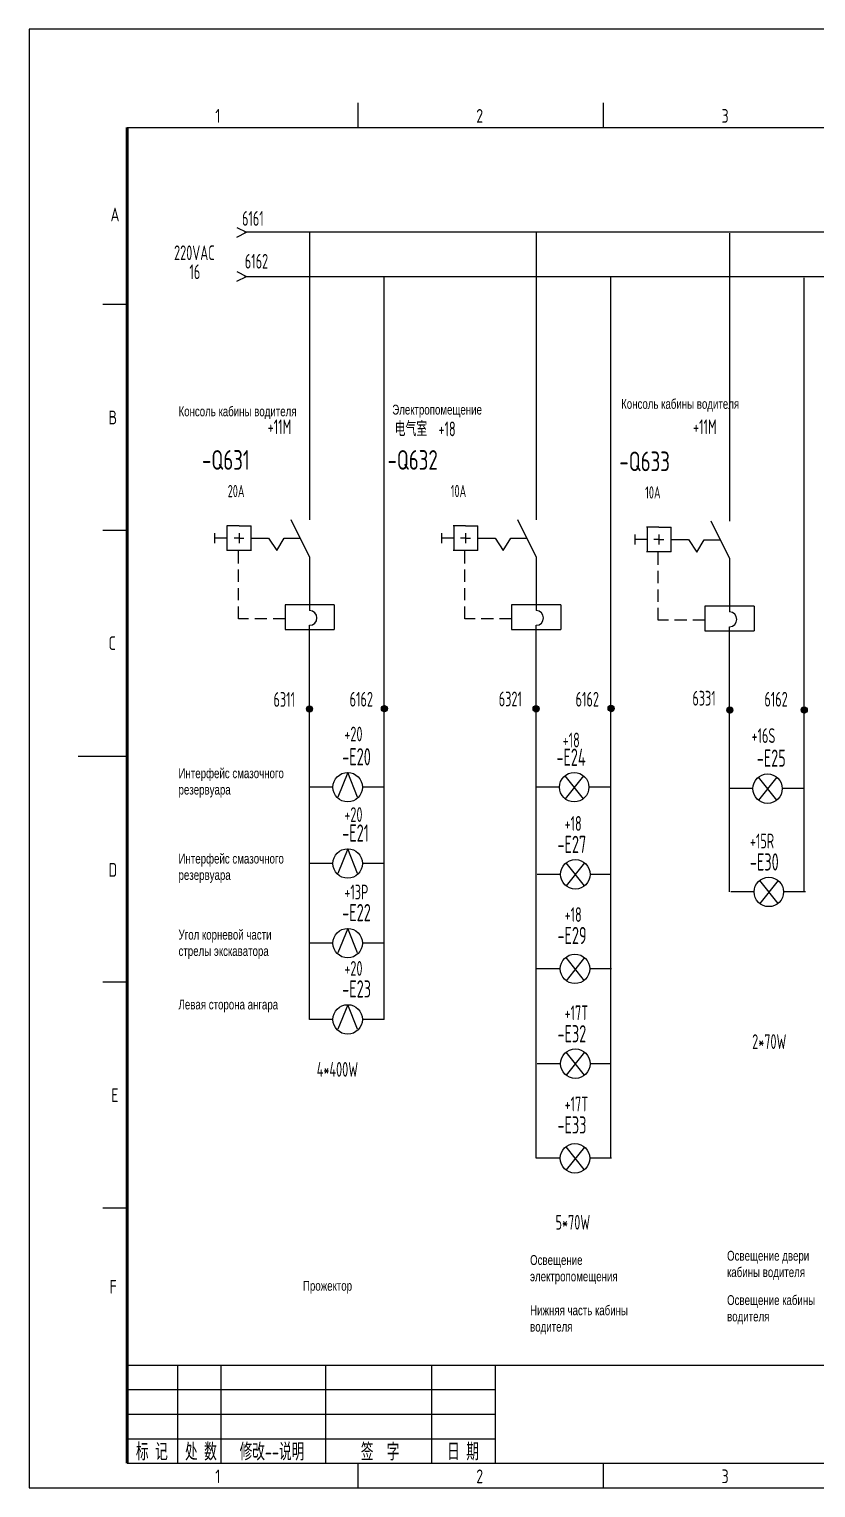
# Model space of a CAD drawing. Header units: millimetres. Extents: x -1988 to 7027, y -1849 to 2867.
# Drawn here: x 1235.3 to 1395.6, y 395.4 to 692.4 of the extents above; entities that cross this region are included whole.
import ezdxf
from ezdxf.enums import TextEntityAlignment as Align

# ---------------------------------------------------------------- set-up
doc = ezdxf.new("R2010")
doc.units = ezdxf.units.MM
doc.header["$LTSCALE"] = 10
doc.linetypes.add('DASHED2', pattern=[0.375, 0.25, -0.125])
doc.linetypes.add('HIDDEN', pattern=[0.375, 0.25, -0.125])
for name, color, linetype in [('01', 7, 'Continuous'), ('CONTINUOUS', 7, 'Continuous'), ('DASHED', 7, 'HIDDEN')]:
    doc.layers.add(name, color=color, linetype=linetype)
doc.styles.add('ROMAN', font='ROMANC.shx', dxfattribs={"width": 0.7, "height": 0.7})
doc.styles.add('ROMANS', font='romans', dxfattribs={"width": 0.67, "bigfont": 'hzlib'})
doc.styles.get("Standard").update_dxf_attribs({"font": 'isocp', "width": 0.707, "bigfont": 'intecad.shx'})

msp = doc.modelspace()

# ---------------------------------------------------------------- hatches: boundary and pattern name
h = msp.add_hatch()
h.set_pattern_fill('ANGLE', scale=0.1, style=0)
h.set_pattern_definition([(0, (462.5167, 326.7201), (0, 0.6985), [0.508, -0.1905]), (90, (462.5167, 326.7201), (-0.6985, 4e-17), [0.508, -0.1905])])
h.paths.add_polyline_path([(1291.8, 553.99, 1), (1293.04, 553.99, 1)])
h = msp.add_hatch()
h.set_pattern_fill('ANGLE', scale=0.01, style=0)
h.set_pattern_definition([(0, (461.489894, 340.19533), (0, 0.06985), [0.0508, -0.01905]), (90, (461.489894, 340.19533), (-0.06985, 4e-18), [0.0508, -0.01905])])
h.paths.add_polyline_path([(1291.8, 553.99, 1), (1293.04, 553.99, 1)])
h = msp.add_hatch()
h.set_pattern_fill('ANGLE', scale=0.1, style=0)
h.set_pattern_definition([(0, (477.7827, 326.79865), (0, 0.6985), [0.508, -0.1905]), (90, (477.7827, 326.79865), (-0.6985, 4e-17), [0.508, -0.1905])])
h.paths.add_polyline_path([(1307.06, 554.07, 1), (1308.3, 554.07, 1)])
h = msp.add_hatch()
h.set_pattern_fill('ANGLE', scale=0.01, style=0)
h.set_pattern_definition([(0, (476.755835, 340.273884), (0, 0.06985), [0.0508, -0.01905]), (90, (476.755835, 340.273884), (-0.06985, 4e-18), [0.0508, -0.01905])])
h.paths.add_polyline_path([(1307.06, 554.07, 1), (1308.3, 554.07, 1)])
h = msp.add_hatch()
h.set_pattern_fill('ANGLE', scale=0.1, style=0)
h.set_pattern_definition([(0, (508.6842, 326.768), (0, 0.6985), [0.508, -0.1905]), (90, (508.6842, 326.768), (-0.6985, 4e-17), [0.508, -0.1905])])
h.paths.add_polyline_path([(1337.96, 554.04, 1), (1339.21, 554.04, 1)])
h = msp.add_hatch()
h.set_pattern_fill('ANGLE', scale=0.01, style=0)
h.set_pattern_definition([(0, (507.65736, 340.24322), (0, 0.06985), [0.0508, -0.01905]), (90, (507.65736, 340.24322), (-0.06985, 4e-18), [0.0508, -0.01905])])
h.paths.add_polyline_path([(1337.96, 554.04, 1), (1339.21, 554.04, 1)])
h = msp.add_hatch()
h.set_pattern_fill('ANGLE', scale=0.1, style=0)
h.set_pattern_definition([(0, (523.95765, 326.8293), (0, 0.6985), [0.508, -0.1905]), (90, (523.95765, 326.8293), (-0.6985, 4e-17), [0.508, -0.1905])])
h.paths.add_polyline_path([(1353.24, 554.1, 1), (1354.48, 554.1, 1)])
h = msp.add_hatch()
h.set_pattern_fill('ANGLE', scale=0.01, style=0)
h.set_pattern_definition([(0, (522.930815, 340.30455), (0, 0.06985), [0.0508, -0.01905]), (90, (522.930815, 340.30455), (-0.06985, 4e-18), [0.0508, -0.01905])])
h.paths.add_polyline_path([(1353.24, 554.1, 1), (1354.48, 554.1, 1)])
h = msp.add_hatch()
h.set_pattern_fill('ANGLE', scale=0.1, style=0)
h.set_pattern_definition([(0, (548.1516, 326.51536), (0, 0.6985), [0.508, -0.1905]), (90, (548.1516, 326.51536), (-0.6985, 4e-17), [0.508, -0.1905])])
h.paths.add_polyline_path([(1377.43, 553.78, 1), (1378.67, 553.78, 1)])
h = msp.add_hatch()
h.set_pattern_fill('ANGLE', scale=0.01, style=0)
h.set_pattern_definition([(0, (547.12475, 339.99059), (0, 0.06985), [0.0508, -0.01905]), (90, (547.12475, 339.99059), (-0.06985, 4e-18), [0.0508, -0.01905])])
h.paths.add_polyline_path([(1377.43, 553.78, 1), (1378.67, 553.78, 1)])
h = msp.add_hatch()
h.set_pattern_fill('ANGLE', scale=0.1, style=0)
h.set_pattern_definition([(0, (563.3102, 326.546), (0, 0.6985), [0.508, -0.1905]), (90, (563.3102, 326.546), (-0.6985, 4e-17), [0.508, -0.1905])])
h.paths.add_polyline_path([(1392.59, 553.81, 1), (1393.83, 553.81, 1)])
h = msp.add_hatch()
h.set_pattern_fill('ANGLE', scale=0.01, style=0)
h.set_pattern_definition([(0, (562.283364, 340.021255), (0, 0.06985), [0.0508, -0.01905]), (90, (562.283364, 340.021255), (-0.06985, 4e-18), [0.0508, -0.01905])])
h.paths.add_polyline_path([(1392.59, 553.81, 1), (1393.83, 553.81, 1)])

# ---------------------------------------------------------------- linework, layer by layer
for p, q in [((1279.15, 651.15), (1560.15, 651.15)), ((1279.15, 642.07), (1578.98, 642.07)), ((1307.65, 490.78), (1307.65, 642.07)), ((1353.79, 462.51), (1353.79, 642.07)), ((1393.19, 516.74), (1393.19, 641.78)), ((1300.21, 541.06), (1298.21, 536.06)), ((1302.21, 536.06), (1300.21, 541.06)), ((1297.21, 538.06), (1292.45, 538.06)), ((1307.65, 538.06), (1303.21, 538.06)), ((1300.21, 525.52), (1298.21, 520.52)), ((1302.21, 520.52), (1300.21, 525.52)), ((1297.21, 522.52), (1292.45, 522.52)), ((1307.65, 522.52), (1303.21, 522.52)), ((1343.59, 520.32), (1338.83, 520.32)), ((1353.79, 520.32), (1349.59, 520.32)), ((1383, 516.74), (1378.24, 516.74)), ((1393.44, 516.74), (1389, 516.74)), ((1300.21, 509.32), (1298.21, 504.32)), ((1302.21, 504.32), (1300.21, 509.32)), ((1297.21, 506.32), (1292.45, 506.32)), ((1307.65, 506.32), (1303.21, 506.32)), ((1300.21, 493.78), (1298.21, 488.78)), ((1302.21, 488.78), (1300.21, 493.78)), ((1297.21, 490.78), (1292.45, 490.78)), ((1307.65, 490.78), (1303.21, 490.78)), ((1343.59, 481.76), (1338.83, 481.76)), ((1353.79, 481.76), (1349.59, 481.76)), ((1343.5, 462.51), (1338.6, 462.51)), ((1353.94, 462.51), (1349.5, 462.51))]:
    msp.add_line(p, q)
at = {"color": 3}
for p, q in [((1343.35, 538.06), (1338.6, 538.06)), ((1353.79, 538.06), (1349.35, 538.06)), ((1382.74, 537.77), (1377.99, 537.77)), ((1393.19, 537.77), (1388.74, 537.77)), ((1343.5, 501.07), (1338.74, 501.07)), ((1353.94, 501.07), (1349.5, 501.07))]:
    msp.add_line(p, q, dxfattribs=at)
at = {"color": 7}
for centre in [(1292.42, 553.99), (1307.68, 554.07), (1338.58, 554.04), (1353.86, 554.1), (1378.05, 553.78), (1393.21, 553.81)]:
    msp.add_circle(centre, 0.621, dxfattribs=at)
for centre in [(1300.21, 538.06), (1300.21, 522.52), (1346.59, 520.32), (1386, 516.74), (1300.21, 506.32), (1300.21, 490.78), (1346.59, 481.76), (1346.5, 462.51)]:
    msp.add_circle(centre, 3)
at = {"color": 3}
for centre in [(1346.35, 538.06), (1385.74, 537.77), (1346.5, 501.07)]:
    msp.add_circle(centre, 3, dxfattribs=at)
at = {"layer": 'CONTINUOUS', "color": 3}
for p, q in [((1655.31, 692.41), (1235.31, 692.41)), ((1235.31, 692.41), (1235.31, 395.41)), ((1348.22, 540.4), (1344.48, 535.71)), ((1348.22, 535.71), (1344.48, 540.4)), ((1387.61, 540.12), (1383.87, 535.43)), ((1387.61, 535.43), (1383.87, 540.12)), ((1348.46, 503.36), (1344.72, 498.67)), ((1348.46, 498.67), (1344.72, 503.36)), ((1235.31, 395.41), (1655.31, 395.41))]:
    msp.add_line(p, q, dxfattribs=at)
at = {"layer": 'CONTINUOUS', "linetype": 'Continuous'}
for p, q in [((1302.31, 672.41), (1302.31, 677.41)), ((1352.31, 672.41), (1352.31, 677.41)), ((1250.31, 636.41), (1255.31, 636.41)), ((1250.31, 590.41), (1255.31, 590.41)), ((1245.31, 544.41), (1255.31, 544.41)), ((1250.31, 498.41), (1255.31, 498.41)), ((1250.31, 452.41), (1255.31, 452.41)), ((1255.31, 420.41), (1650.31, 420.41)), ((1265.59, 400.41), (1265.59, 420.41)), ((1274.42, 400.41), (1274.42, 420.41)), ((1295.65, 420.41), (1295.65, 400.41)), ((1317.31, 420.41), (1317.31, 400.41)), ((1330.31, 400.41), (1330.31, 420.41)), ((1255.31, 415.41), (1330.31, 415.41)), ((1255.31, 410.41), (1330.31, 410.41)), ((1255.31, 405.41), (1330.31, 405.41)), ((1302.31, 395.41), (1302.31, 400.41)), ((1352.31, 395.41), (1352.31, 400.41))]:
    msp.add_line(p, q, dxfattribs=at)
at = {"layer": 'CONTINUOUS'}
for p, q in [((1255.31, 672.41), (1650.31, 672.41)), ((1277.6, 652.05), (1279.6, 651.05)), ((1277.6, 650.05), (1279.6, 651.05)), ((1292.45, 651.15), (1292.45, 592.5)), ((1338.6, 651.15), (1338.6, 592.5)), ((1377.99, 650.86), (1377.99, 592.21)), ((1277.6, 643.08), (1279.6, 642.08)), ((1277.6, 641.08), (1279.6, 642.08)), ((1278.07, 591.28), (1275.57, 591.28)), ((1275.57, 591.28), (1275.57, 586.28)), ((1278.07, 591.28), (1280.57, 591.28)), ((1280.57, 586.28), (1280.57, 591.28)), ((1292.45, 585), (1288.7, 592.5)), ((1324.21, 591.28), (1321.71, 591.28)), ((1321.82, 591.28), (1321.82, 586.28)), ((1324.21, 591.28), (1326.71, 591.28)), ((1326.71, 586.28), (1326.71, 591.28)), ((1338.6, 585), (1334.85, 592.5)), ((1377.99, 584.71), (1374.24, 592.21)), ((1273.06, 589.78), (1273.06, 587.78)), ((1275.57, 588.78), (1273.07, 588.78)), ((1278.07, 588.78), (1277.07, 588.78)), ((1278.07, 589.78), (1278.07, 587.78)), ((1278.07, 588.78), (1279.07, 588.78)), ((1280.57, 588.78), (1284.09, 588.78)), ((1284.09, 588.78), (1285.77, 586.23)), ((1285.77, 586.23), (1287.28, 588.75)), ((1287.28, 588.75), (1290.58, 588.75)), ((1319.31, 589.78), (1319.31, 587.78)), ((1321.82, 588.78), (1319.32, 588.78)), ((1324.21, 588.78), (1323.21, 588.78)), ((1324.21, 589.78), (1324.21, 587.78)), ((1324.21, 588.78), (1325.21, 588.78)), ((1326.71, 588.78), (1330.23, 588.78)), ((1330.23, 588.78), (1331.91, 586.23)), ((1331.91, 586.23), (1333.42, 588.75)), ((1333.42, 588.75), (1336.72, 588.75)), ((1358.7, 589.49), (1358.7, 587.49)), ((1361.21, 588.49), (1358.71, 588.49)), ((1363.6, 590.99), (1361.1, 590.99)), ((1361.21, 590.99), (1361.21, 585.99)), ((1363.6, 588.49), (1362.6, 588.49)), ((1363.6, 590.99), (1366.1, 590.99)), ((1363.6, 589.49), (1363.6, 587.49)), ((1363.6, 588.49), (1364.6, 588.49)), ((1366.1, 585.99), (1366.1, 590.99)), ((1366.1, 588.49), (1369.63, 588.49)), ((1369.63, 588.49), (1371.3, 585.95)), ((1371.3, 585.95), (1372.81, 588.46)), ((1372.81, 588.46), (1376.11, 588.46)), ((1280.59, 586.28), (1275.57, 586.28)), ((1326.73, 586.28), (1321.71, 586.28)), ((1366.12, 585.99), (1361.1, 585.99)), ((1292.45, 585), (1292.45, 575)), ((1338.6, 585), (1338.6, 575)), ((1377.99, 584.71), (1377.99, 574.71)), ((1297.45, 575.19), (1287.45, 575.19)), ((1287.45, 575.19), (1287.45, 570.19)), ((1292.45, 576.03), (1292.45, 574.03)), ((1297.45, 575.19), (1297.45, 570.19)), ((1343.6, 575.19), (1333.6, 575.19)), ((1333.6, 575.19), (1333.6, 570.19)), ((1338.6, 576.03), (1338.6, 574.03)), ((1343.6, 575.19), (1343.6, 570.19)), ((1382.99, 574.91), (1372.99, 574.91)), ((1372.99, 574.91), (1372.99, 569.91)), ((1377.99, 575.74), (1377.99, 573.74)), ((1382.99, 574.91), (1382.99, 569.91)), ((1292.45, 490.78), (1292.45, 571.03)), ((1338.6, 462.51), (1338.6, 571.03)), ((1377.99, 516.74), (1377.99, 570.74)), ((1287.45, 570.19), (1297.45, 570.19)), ((1333.6, 570.19), (1343.6, 570.19)), ((1372.99, 569.91), (1382.99, 569.91)), ((1292.42, 554.3), (1292.42, 553.93)), ((1307.68, 554.38), (1307.68, 554.01)), ((1338.58, 554.35), (1338.58, 553.98)), ((1353.86, 554.41), (1353.86, 554.04)), ((1378.05, 554.09), (1378.05, 553.73)), ((1393.21, 554.13), (1393.21, 553.76)), ((1348.46, 517.97), (1344.72, 522.67)), ((1348.46, 522.67), (1344.72, 517.97)), ((1387.87, 519.08), (1384.13, 514.39)), ((1387.87, 514.39), (1384.13, 519.08)), ((1348.46, 484.1), (1344.72, 479.41)), ((1348.46, 479.41), (1344.72, 484.1)), ((1348.41, 460.2), (1344.72, 464.84)), ((1348.43, 464.8), (1344.72, 460.14)), ((1255.31, 400.41), (1650.31, 400.41))]:
    msp.add_line(p, q, dxfattribs=at)
at = {"layer": 'CONTINUOUS', "lineweight": 50}
msp.add_line((1255.31, 672.41), (1255.31, 400.41), dxfattribs=at)
at = {"layer": 'CONTINUOUS'}
for centre in [(1292.45, 572.53), (1338.6, 572.53), (1377.99, 572.24)]:
    msp.add_arc(centre, 1.5, 270, 90, dxfattribs=at)
at = {"layer": 'DASHED'}
for p, q in [((1277.94, 572.37), (1277.94, 586.28)), ((1324.08, 572.37), (1324.08, 586.28)), ((1363.48, 572.09), (1363.48, 585.99)), ((1287.51, 572.37), (1277.94, 572.37)), ((1333.65, 572.37), (1324.08, 572.37)), ((1373.04, 572.09), (1363.48, 572.09))]:
    msp.add_line(p, q, dxfattribs=at)

# ---------------------------------------------------------------- texts
at = {"width": 0.67}
for s, height, p in [('20A', 2.5, (1275.77, 597.11)), ('10A', 2.5, (1321.21, 597.11)), ('10A', 2.5, (1360.81, 596.83)), ('-E20', 3.5, (1299.09, 542.51)), ('-E21', 3.5, (1299.09, 526.98)), ('-E27', 3.5, (1342.94, 524.67)), ('-E30', 3.5, (1382.14, 521.09)), ('-E22', 3.5, (1299.09, 510.78)), ('-E23', 3.5, (1299.09, 495.24)), ('-E32', 3.5, (1342.94, 486.11)), ('-E33', 3.5, (1342.94, 467.55))]:
    msp.add_text(s, height=height, dxfattribs=at).set_placement(p)
at = {"color": 3, "width": 0.67}
for s, p in [('-E24', (1342.72, 542.41)), ('-E25', (1383.53, 542.23)), ('-E29', (1342.94, 506.12))]:
    msp.add_text(s, height=3.5, dxfattribs=at).set_placement(p)
at = {"color": 3, "linetype": 'DASHED2', "char_height": 2, "width": 23.6825, "attachment_point": 1}
for s, insert in [('{\\fArial|b0|i0|c204|p34;\\C256;Консоль кабины водителя}', (1265.74, 615.59)), ('{\\fArial|b0|i0|c204|p34;\\C256;Электропомещение}', (1309.28, 615.94)), ('{\\fArial|b0|i0|c204|p34;\\C256;Консоль кабины водителя}', (1355.91, 617.11)), ('{\\fArial|b0|i0|c204|p34;\\C256;Интерфейс смазочного резервуара}', (1265.74, 541.9)), ('{\\fArial|b0|i0|c204|p34;\\C256;Интерфейс смазочного резервуара}', (1265.74, 524.52)), ('{\\fArial|b0|i0|c204|p34;\\C256;Угол корневой части стрелы экскаватора}', (1265.74, 509.04)), ('{\\fArial|b0|i0|c204|p34;\\C256;Левая сторона ангара}', (1265.74, 494.82)), ('{\\fArial|b0|i0|c204|p34;\\C256;Освещение электропомещения}', (1337.36, 442.79)), ('{\\fArial|b0|i0|c204|p34;\\C256;Освещение двери кабины водителя}', (1377.49, 443.66)), ('{\\fArial|b0|i0|c204|p34;\\C256;Прожектор}', (1291.09, 437.54)), ('{\\fArial|b0|i0|c204|p34;\\C256;Освещение кабины водителя}', (1377.49, 434.63)), ('{\\fArial|b0|i0|c204|p34;\\C256;Нижняя часть кабины водителя}', (1337.36, 432.55))]:
    msp.add_mtext(s, dxfattribs=dict(at, insert=insert))
at = {"layer": '01', "linetype": 'HIDDEN', "width": 0.67}
for s, p in [('6161', (1278.68, 652.38)), ('220VAC', (1264.84, 645.38)), ('16', (1267.97, 641.51)), ('6162', (1279.25, 643.66)), ('+11M', (1283.91, 609.95)), ('电气室  +18', (1309.77, 609.52)), ('+11M', (1370.56, 609.95)), ('6311', (1285.09, 554.43)), ('6162', (1300.6, 554.48)), ('6321', (1330.98, 554.53)), ('6162', (1346.63, 554.48)), ('6331', (1370.43, 554.68)), ('6162', (1385.09, 554.48)), ('+20', (1299.52, 547.4)), ('+20', (1299.52, 530.99)), ('+18', (1344.38, 529.19)), ('+15R', (1382.14, 525.6)), ('+13P', (1299.52, 515.22)), ('+20', (1299.52, 499.67)), ('+17T', (1344.38, 490.62)), ('2*70W', (1382.6, 484.76)), ('4*400W', (1293.9, 479.11)), ('+17T', (1344.38, 472.07)), ('5*70W', (1342.55, 447.98))]:
    msp.add_text(s, height=3, dxfattribs=at).set_placement(p)
at = {"layer": '01', "color": 3, "linetype": 'HIDDEN', "width": 0.67}
for s, p in [('+16S', (1382.47, 547.07)), ('+18', (1343.99, 546.17)), ('+18', (1344.38, 510.63))]:
    msp.add_text(s, height=3, dxfattribs=at).set_placement(p)
at = {"layer": 'CONTINUOUS', "linetype": 'Continuous', "style": 'ROMAN', "width": 0.7}
for s, p in [('1', (1273.24, 673.35)), ('2', (1326.4, 673.35)), ('3', (1376.38, 673.35)), ('A', (1251.88, 653.26)), ('B', (1251.49, 611.94)), ('C', (1251.49, 566)), ('D', (1251.49, 519.83)), ('E', (1252.05, 473.94)), ('F', (1251.69, 434.94)), ('1', (1273.24, 396.35)), ('2', (1326.4, 396.35)), ('3', (1376.38, 396.35))]:
    msp.add_text(s, height=2.8, dxfattribs=at).set_placement(p)
at = {"layer": 'CONTINUOUS', "style": 'ROMANS', "width": 0.67}
for s, p in [('-Q631', (1270.52, 602.7)), ('-Q632', (1308.32, 602.7)), ('-Q633', (1355.55, 602.41))]:
    msp.add_text(s, height=4, dxfattribs=at).set_placement(p)
at = {"layer": 'CONTINUOUS', "width": 0.67}
for s, p in [('标 记', (1260.31, 402.91)), ('处 数', (1270.31, 402.91)), ('修改--说明', (1284.78, 402.91)), ('签  字', (1306.81, 402.91)), ('日 期', (1323.69, 402.91))]:
    msp.add_text(s, height=3.5, dxfattribs=at).set_placement(p, align=Align.MIDDLE)

doc.saveas('drawing.dxf')
